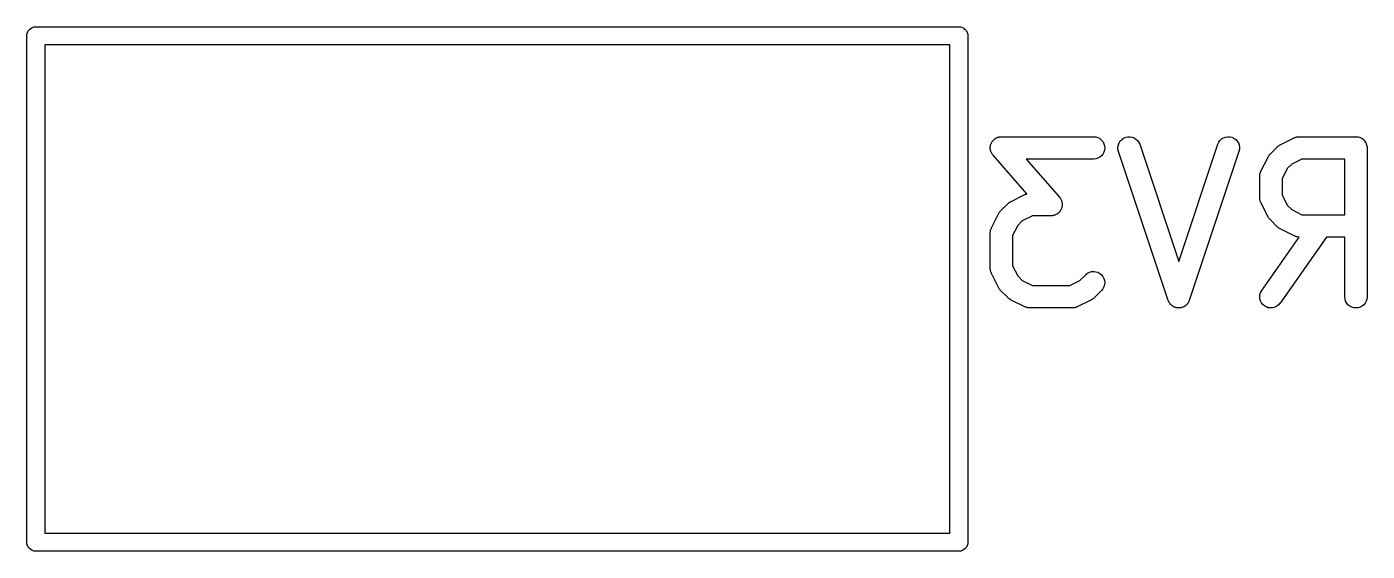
# Model space of a CAD drawing. Extents: x 60.5 to 142.6, y -115.4 to -60.2.
# Drawn here: x 101.74 to 110.74, y -72.16 to -68.64 of the extents above; entities that cross this region are included whole.
import ezdxf

# ---------------------------------------------------------------- set-up
doc = ezdxf.new("R2010")
doc.units = 0
doc.layers.add('BLACK', color=7, linetype='CONTINUOUS')

msp = doc.modelspace()

# ---------------------------------------------------------------- linework, layer by layer
at = {"layer": 'BLACK', "linetype": 'CONTINUOUS'}
for p, q in [((101.741, -68.6882), (101.744, -68.6769)), ((101.744, -68.6769), (101.75, -68.6665)), ((101.75, -68.6665), (101.757, -68.6574)), ((101.757, -68.6574), (101.767, -68.6499)), ((101.767, -68.6499), (101.777, -68.6443)), ((101.777, -68.6443), (101.788, -68.6409)), ((101.788, -68.6409), (101.797, -68.64)), ((101.797, -68.64), (101.8, -68.6397)), ((101.797, -68.64), (101.797, -68.64)), ((101.8, -68.6397), (101.803, -68.64)), ((101.803, -68.64), (107.997, -68.64)), ((107.997, -68.64), (108, -68.6397)), ((108, -68.6397), (108.003, -68.64)), ((108.003, -68.64), (108.003, -68.64)), ((108.003, -68.64), (108.012, -68.6409)), ((108.012, -68.6409), (108.023, -68.6443)), ((108.023, -68.6443), (108.032, -68.6489)), ((108.032, -68.6489), (108.033, -68.6499)), ((108.033, -68.6499), (108.043, -68.6574)), ((108.043, -68.6574), (108.05, -68.6665)), ((108.05, -68.6665), (108.056, -68.6769)), ((108.056, -68.6769), (108.059, -68.6882)), ((101.74, -68.7), (101.741, -68.6882)), ((101.74, -68.703), (101.74, -68.7)), ((101.74, -72.0971), (101.74, -68.703)), ((101.86, -68.76), (101.86, -72.04)), ((107.94, -68.76), (101.86, -68.76)), ((107.94, -72.04), (107.94, -68.76)), ((108.059, -68.6882), (108.06, -68.6938)), ((108.06, -68.6938), (108.06, -68.7)), ((108.06, -68.7), (108.06, -68.7029)), ((108.06, -68.7029), (108.06, -72.0971)), ((108.227, -69.4062), (108.23, -69.4028)), ((108.23, -69.4028), (108.233, -69.3992)), ((108.233, -69.3992), (108.235, -69.3975)), ((108.235, -69.3975), (108.237, -69.3956)), ((108.237, -69.3956), (108.241, -69.3929)), ((108.241, -69.3929), (108.244, -69.3899)), ((108.244, -69.3899), (108.247, -69.3887)), ((108.247, -69.3887), (108.249, -69.3872)), ((108.249, -69.3872), (108.253, -69.3852)), ((108.253, -69.3852), (108.257, -69.383)), ((108.257, -69.383), (108.26, -69.3823)), ((108.26, -69.3823), (108.262, -69.3812)), ((108.262, -69.3812), (108.267, -69.3802)), ((108.267, -69.3802), (108.271, -69.3788)), ((108.271, -69.3788), (108.274, -69.3786)), ((108.274, -69.3786), (108.276, -69.378)), ((108.276, -69.378), (108.281, -69.3778)), ((108.281, -69.3778), (108.286, -69.3774)), ((108.286, -69.3774), (108.905, -69.3774)), ((108.905, -69.3774), (108.906, -69.3774)), ((108.906, -69.3774), (108.92, -69.379)), ((108.92, -69.379), (108.934, -69.3834)), ((108.934, -69.3834), (108.947, -69.3905)), ((108.947, -69.3905), (108.958, -69.3999)), ((108.958, -69.3999), (108.968, -69.4113)), ((109.084, -69.4058), (109.094, -69.3953)), ((109.094, -69.3953), (109.106, -69.3869)), ((109.106, -69.3869), (109.12, -69.3811)), ((109.12, -69.3811), (109.134, -69.3779)), ((109.134, -69.3779), (109.149, -69.3776)), ((109.149, -69.3776), (109.163, -69.3801)), ((109.163, -69.3801), (109.177, -69.3854)), ((109.177, -69.3854), (109.189, -69.3933)), ((109.189, -69.3933), (109.2, -69.4033)), ((109.2, -69.4033), (109.208, -69.4153)), ((109.745, -69.4144), (109.753, -69.4026)), ((109.753, -69.4026), (109.764, -69.3926)), ((109.764, -69.3926), (109.777, -69.385)), ((109.777, -69.385), (109.79, -69.3799)), ((109.79, -69.3799), (109.805, -69.3775)), ((109.805, -69.3775), (109.819, -69.378)), ((109.819, -69.378), (109.834, -69.3814)), ((109.834, -69.3814), (109.847, -69.3875)), ((109.847, -69.3875), (109.859, -69.396)), ((109.859, -69.396), (109.869, -69.4067)), ((110.157, -69.4329), (110.252, -69.3853)), ((110.252, -69.3853), (110.253, -69.3848)), ((110.253, -69.3848), (110.255, -69.3841)), ((110.255, -69.3841), (110.257, -69.383)), ((110.257, -69.383), (110.262, -69.3816)), ((110.262, -69.3816), (110.267, -69.3798)), ((110.267, -69.3798), (110.269, -69.3794)), ((110.269, -69.3794), (110.271, -69.3788)), ((110.271, -69.3788), (110.276, -69.3783)), ((110.276, -69.3783), (110.281, -69.3775)), ((110.281, -69.3775), (110.284, -69.3776)), ((110.284, -69.3776), (110.286, -69.3774)), ((110.286, -69.3774), (110.667, -69.3774)), ((110.667, -69.3774), (110.667, -69.3774)), ((110.667, -69.3774), (110.667, -69.3774)), ((110.667, -69.3774), (110.668, -69.3774)), ((110.667, -69.3774), (110.667, -69.3774)), ((110.668, -69.3774), (110.675, -69.3782)), ((110.675, -69.3782), (110.682, -69.3789)), ((110.682, -69.3789), (110.682, -69.379)), ((110.682, -69.379), (110.682, -69.379)), ((110.682, -69.379), (110.689, -69.3811)), ((110.689, -69.3811), (110.696, -69.3832)), ((110.696, -69.3832), (110.696, -69.3834)), ((110.696, -69.3834), (110.696, -69.3834)), ((110.696, -69.3834), (110.702, -69.3869)), ((110.702, -69.3869), (110.709, -69.3902)), ((110.709, -69.3902), (110.709, -69.3904)), ((110.709, -69.3904), (110.709, -69.3905)), ((110.709, -69.3905), (110.714, -69.395)), ((110.714, -69.395), (110.72, -69.3995)), ((110.72, -69.3995), (110.72, -69.3997)), ((110.72, -69.3997), (110.72, -69.3999)), ((110.72, -69.3999), (110.725, -69.4054)), ((110.725, -69.4054), (110.729, -69.4109)), ((108.211, -69.4466), (108.212, -69.442)), ((108.211, -69.4492), (108.211, -69.4466)), ((108.211, -69.4519), (108.211, -69.4492)), ((108.211, -69.4565), (108.211, -69.4519)), ((108.211, -69.4612), (108.211, -69.4565)), ((108.212, -69.4638), (108.211, -69.4612)), ((108.212, -69.4373), (108.213, -69.4348)), ((108.212, -69.442), (108.212, -69.4373)), ((108.212, -69.4664), (108.212, -69.4638)), ((108.213, -69.471), (108.212, -69.4664)), ((108.213, -69.4322), (108.215, -69.4278)), ((108.213, -69.4348), (108.213, -69.4322)), ((108.214, -69.4755), (108.213, -69.471)), ((108.215, -69.4779), (108.214, -69.4755)), ((108.215, -69.4278), (108.217, -69.4233)), ((108.216, -69.4805), (108.215, -69.4779)), ((108.218, -69.4846), (108.216, -69.4805)), ((108.217, -69.4233), (108.218, -69.421)), ((108.218, -69.421), (108.219, -69.4185)), ((108.22, -69.489), (108.218, -69.4846)), ((108.219, -69.4185), (108.221, -69.4146)), ((108.222, -69.4911), (108.22, -69.489)), ((108.221, -69.4146), (108.224, -69.4104)), ((108.223, -69.4934), (108.222, -69.4911)), ((108.226, -69.4971), (108.223, -69.4934)), ((108.224, -69.4104), (108.225, -69.4084)), ((108.225, -69.4084), (108.227, -69.4062)), ((108.967, -69.4943), (108.958, -69.5056)), ((108.974, -69.4814), (108.967, -69.4943)), ((108.968, -69.4113), (108.974, -69.4243)), ((108.974, -69.4243), (108.978, -69.4383)), ((108.978, -69.4675), (108.974, -69.4814)), ((108.978, -69.4383), (108.98, -69.4529)), ((108.98, -69.4529), (108.978, -69.4675)), ((109.068, -69.4461), (109.071, -69.4318)), ((109.068, -69.4608), (109.068, -69.4461)), ((109.071, -69.4751), (109.068, -69.4608)), ((109.071, -69.4318), (109.076, -69.4181)), ((109.072, -69.4761), (109.071, -69.4751)), ((109.405, -70.4761), (109.072, -69.4761)), ((109.076, -69.4181), (109.084, -69.4058)), ((109.208, -69.4153), (109.214, -69.4287)), ((109.214, -69.4287), (109.476, -70.2152)), ((109.476, -70.2152), (109.738, -69.4287)), ((109.881, -69.4761), (109.547, -70.4761)), ((109.738, -69.4287), (109.739, -69.4277)), ((109.739, -69.4277), (109.745, -69.4144)), ((109.869, -69.4067), (109.877, -69.4191)), ((109.877, -69.4191), (109.882, -69.4328)), ((109.884, -69.4618), (109.881, -69.4761)), ((109.882, -69.4328), (109.884, -69.4472)), ((109.884, -69.4472), (109.884, -69.4618)), ((110.087, -69.4978), (110.09, -69.4946)), ((110.09, -69.4946), (110.137, -69.447)), ((110.137, -69.447), (110.138, -69.4462)), ((110.138, -69.4462), (110.141, -69.4436)), ((110.141, -69.4436), (110.145, -69.4407)), ((110.145, -69.4407), (110.147, -69.439)), ((110.147, -69.439), (110.15, -69.4371)), ((110.15, -69.4371), (110.153, -69.4352)), ((110.153, -69.4352), (110.157, -69.4329)), ((110.729, -69.4109), (110.729, -69.4111)), ((110.729, -69.4111), (110.729, -69.4113)), ((110.729, -69.4113), (110.733, -69.4176)), ((110.733, -69.4176), (110.736, -69.4238)), ((110.736, -69.4238), (110.736, -69.4241)), ((110.736, -69.4241), (110.736, -69.4243)), ((110.736, -69.4243), (110.738, -69.4311)), ((110.738, -69.4311), (110.74, -69.4378)), ((110.74, -69.4378), (110.74, -69.4381)), ((110.74, -69.4381), (110.74, -69.4383)), ((110.74, -69.4383), (110.741, -69.4453)), ((110.741, -69.4453), (110.742, -69.4524)), ((110.742, -69.4524), (110.742, -70.4524)), ((108.229, -69.501), (108.226, -69.4971)), ((108.229, -69.5018), (108.229, -69.501)), ((108.456, -69.7611), (108.229, -69.5018)), ((108.905, -69.5274), (108.451, -69.5274)), ((108.451, -69.5274), (108.675, -69.7839)), ((108.919, -69.526), (108.905, -69.5274)), ((108.933, -69.5217), (108.919, -69.526)), ((108.946, -69.5148), (108.933, -69.5217)), ((108.958, -69.5056), (108.946, -69.5148)), ((110.028, -69.6093), (110.076, -69.5141)), ((110.076, -69.5131), (110.079, -69.5096)), ((110.076, -69.5141), (110.076, -69.5131)), ((110.079, -69.5096), (110.081, -69.5059)), ((110.081, -69.5059), (110.083, -69.5035)), ((110.083, -69.5035), (110.084, -69.5009)), ((110.084, -69.5009), (110.087, -69.4978)), ((110.235, -69.5616), (110.204, -69.592)), ((110.303, -69.5274), (110.235, -69.5616)), ((110.592, -69.5274), (110.303, -69.5274)), ((110.592, -69.9012), (110.592, -69.5274)), ((110.02, -69.6374), (110.021, -69.6324)), ((110.02, -69.6396), (110.02, -69.6374)), ((110.02, -69.6418), (110.02, -69.6396)), ((110.02, -69.6429), (110.02, -69.6418)), ((110.02, -69.7857), (110.02, -69.6429)), ((110.021, -69.6324), (110.022, -69.6273)), ((110.022, -69.6273), (110.023, -69.6252)), ((110.023, -69.623), (110.025, -69.6182)), ((110.023, -69.6252), (110.023, -69.623)), ((110.025, -69.6182), (110.026, -69.6133)), ((110.026, -69.6133), (110.027, -69.6114)), ((110.027, -69.6114), (110.028, -69.6093)), ((110.204, -69.592), (110.17, -69.6606)), ((110.17, -69.6606), (110.17, -69.768)), ((108.444, -69.7658), (108.446, -69.765)), ((108.446, -69.765), (108.448, -69.764)), ((108.448, -69.764), (108.453, -69.7625)), ((108.453, -69.7625), (108.456, -69.7611)), ((108.28, -69.8755), (108.328, -69.8279)), ((108.328, -69.8279), (108.329, -69.8272)), ((108.329, -69.8272), (108.332, -69.8246)), ((108.332, -69.8246), (108.335, -69.8217)), ((108.335, -69.8217), (108.338, -69.82)), ((108.338, -69.82), (108.34, -69.8181)), ((108.34, -69.8181), (108.344, -69.8161)), ((108.344, -69.8161), (108.347, -69.8139)), ((108.347, -69.8139), (108.443, -69.7663)), ((108.443, -69.7663), (108.444, -69.7658)), ((108.675, -69.7839), (108.676, -69.7847)), ((108.676, -69.7847), (108.679, -69.7886)), ((108.679, -69.7886), (108.682, -69.7923)), ((108.682, -69.7923), (108.683, -69.7946)), ((108.683, -69.7946), (108.685, -69.7968)), ((108.685, -69.7968), (108.686, -69.8011)), ((108.686, -69.8011), (108.689, -69.8052)), ((108.689, -69.8052), (108.689, -69.8078)), ((108.689, -69.8078), (108.69, -69.8102)), ((108.69, -69.8102), (108.691, -69.8148)), ((108.691, -69.8535), (108.69, -69.8579)), ((108.691, -69.8148), (108.693, -69.8193)), ((108.692, -69.8509), (108.691, -69.8535)), ((108.693, -69.8484), (108.692, -69.8509)), ((108.693, -69.8193), (108.693, -69.8219)), ((108.693, -69.8219), (108.694, -69.8245)), ((108.694, -69.8391), (108.693, -69.8437)), ((108.693, -69.8437), (108.693, -69.8484)), ((108.694, -69.8245), (108.694, -69.8292)), ((108.694, -69.8292), (108.694, -69.8339)), ((108.694, -69.8339), (108.694, -69.8365)), ((108.694, -69.8365), (108.694, -69.8391)), ((110.02, -69.7879), (110.02, -69.7857)), ((110.02, -69.7901), (110.02, -69.7879)), ((110.021, -69.7952), (110.02, -69.7901)), ((110.022, -69.8003), (110.021, -69.7952)), ((110.022, -69.8024), (110.022, -69.8003)), ((110.023, -69.8046), (110.022, -69.8024)), ((110.024, -69.8094), (110.023, -69.8046)), ((110.026, -69.8143), (110.024, -69.8094)), ((110.027, -69.8162), (110.026, -69.8143)), ((110.028, -69.8183), (110.027, -69.8162)), ((110.028, -69.8193), (110.028, -69.8183)), ((110.076, -69.9145), (110.028, -69.8193)), ((110.17, -69.768), (110.204, -69.8365)), ((110.204, -69.8365), (110.235, -69.8669)), ((108.219, -69.9903), (108.266, -69.895)), ((108.266, -69.895), (108.267, -69.8941)), ((108.267, -69.8941), (108.269, -69.8906)), ((108.269, -69.8906), (108.271, -69.8868)), ((108.271, -69.8868), (108.273, -69.8844)), ((108.273, -69.8844), (108.275, -69.8818)), ((108.275, -69.8818), (108.278, -69.8788)), ((108.278, -69.8788), (108.28, -69.8755)), ((108.425, -69.9426), (108.395, -69.973)), ((108.494, -69.9083), (108.425, -69.9426)), ((108.619, -69.9083), (108.494, -69.9083)), ((108.624, -69.9079), (108.619, -69.9083)), ((108.628, -69.9077), (108.624, -69.9079)), ((108.631, -69.9072), (108.628, -69.9077)), ((108.634, -69.9069), (108.631, -69.9072)), ((108.638, -69.9055), (108.634, -69.9069)), ((108.643, -69.9045), (108.638, -69.9055)), ((108.645, -69.9034), (108.643, -69.9045)), ((108.648, -69.9027), (108.645, -69.9034)), ((108.652, -69.9005), (108.648, -69.9027)), ((108.656, -69.8986), (108.652, -69.9005)), ((108.658, -69.897), (108.656, -69.8986)), ((108.661, -69.8958), (108.658, -69.897)), ((108.664, -69.8928), (108.661, -69.8958)), ((108.668, -69.8901), (108.664, -69.8928)), ((108.67, -69.8882), (108.668, -69.8901)), ((108.672, -69.8866), (108.67, -69.8882)), ((108.675, -69.8829), (108.672, -69.8866)), ((108.678, -69.8795), (108.675, -69.8829)), ((108.68, -69.8773), (108.678, -69.8795)), ((108.681, -69.8753), (108.68, -69.8773)), ((108.683, -69.8711), (108.681, -69.8753)), ((108.686, -69.8672), (108.683, -69.8711)), ((108.687, -69.8647), (108.686, -69.8672)), ((108.688, -69.8624), (108.687, -69.8647)), ((108.69, -69.8579), (108.688, -69.8624)), ((110.078, -69.9181), (110.076, -69.9145)), ((110.08, -69.9218), (110.078, -69.9181)), ((110.082, -69.9242), (110.08, -69.9218)), ((110.084, -69.9269), (110.082, -69.9242)), ((110.086, -69.9299), (110.084, -69.9269)), ((110.089, -69.9332), (110.086, -69.9299)), ((110.09, -69.934), (110.089, -69.9332)), ((110.137, -69.9816), (110.09, -69.934)), ((110.235, -69.8669), (110.303, -69.9012)), ((110.303, -69.9012), (110.592, -69.9012)), ((108.211, -70.0184), (108.212, -70.0133)), ((108.211, -70.0206), (108.211, -70.0184)), ((108.211, -70.0228), (108.211, -70.0206)), ((108.211, -70.0238), (108.211, -70.0228)), ((108.211, -70.2619), (108.211, -70.0238)), ((108.212, -70.0082), (108.213, -70.0061)), ((108.212, -70.0133), (108.212, -70.0082)), ((108.213, -70.0039), (108.215, -69.9991)), ((108.213, -70.0061), (108.213, -70.0039)), ((108.215, -69.9991), (108.217, -69.9943)), ((108.217, -69.9943), (108.218, -69.9923)), ((108.218, -69.9923), (108.219, -69.9903)), ((108.395, -69.973), (108.361, -70.0415)), ((110.141, -69.9843), (110.137, -69.9816)), ((110.144, -69.9872), (110.141, -69.9843)), ((110.146, -69.9889), (110.144, -69.9872)), ((110.149, -69.9909), (110.146, -69.9889)), ((110.152, -69.9929), (110.149, -69.9909)), ((110.156, -69.9952), (110.152, -69.9929)), ((110.157, -69.9957), (110.156, -69.9952)), ((110.252, -70.0433), (110.157, -69.9957)), ((108.361, -70.0415), (108.361, -70.2442)), ((110.034, -70.4094), (110.285, -70.0512)), ((110.468, -70.0512), (110.157, -70.4954)), ((110.254, -70.0441), (110.252, -70.0433)), ((110.256, -70.0451), (110.254, -70.0441)), ((110.261, -70.0467), (110.256, -70.0451)), ((110.266, -70.0485), (110.261, -70.0467)), ((110.268, -70.0489), (110.266, -70.0485)), ((110.27, -70.0496), (110.268, -70.0489)), ((110.275, -70.0501), (110.27, -70.0496)), ((110.28, -70.051), (110.275, -70.0501)), ((110.282, -70.0509), (110.28, -70.051)), ((110.285, -70.0512), (110.282, -70.0509)), ((110.592, -70.0512), (110.468, -70.0512)), ((110.592, -70.4524), (110.592, -70.0512)), ((108.211, -70.2641), (108.211, -70.2619)), ((108.211, -70.2663), (108.211, -70.2641)), ((108.212, -70.2714), (108.211, -70.2663)), ((108.212, -70.2765), (108.212, -70.2714)), ((108.213, -70.2786), (108.212, -70.2765)), ((108.213, -70.2808), (108.213, -70.2786)), ((108.215, -70.2856), (108.213, -70.2808)), ((108.216, -70.2905), (108.215, -70.2856)), ((108.217, -70.2924), (108.216, -70.2905)), ((108.218, -70.2945), (108.217, -70.2924)), ((108.219, -70.2954), (108.218, -70.2945)), ((108.266, -70.3907), (108.219, -70.2954)), ((108.361, -70.2442), (108.395, -70.3127)), ((108.813, -70.3431), (108.852, -70.3041)), ((108.852, -70.3034), (108.864, -70.2942)), ((108.852, -70.3041), (108.852, -70.3034)), ((108.864, -70.2942), (108.877, -70.2875)), ((108.877, -70.2875), (108.891, -70.2834)), ((108.891, -70.2834), (108.906, -70.2821)), ((108.906, -70.2821), (108.92, -70.2837)), ((108.92, -70.2837), (108.934, -70.2881)), ((108.934, -70.2881), (108.947, -70.2951)), ((108.947, -70.2951), (108.958, -70.3045)), ((108.958, -70.3045), (108.967, -70.3159)), ((108.268, -70.3943), (108.266, -70.3907)), ((108.27, -70.398), (108.268, -70.3943)), ((108.395, -70.3127), (108.425, -70.3431)), ((108.425, -70.3431), (108.494, -70.3774)), ((108.494, -70.3774), (108.744, -70.3774)), ((108.744, -70.3774), (108.813, -70.3431)), ((108.967, -70.3159), (108.974, -70.3288)), ((108.974, -70.386), (108.967, -70.3989)), ((108.974, -70.3288), (108.978, -70.3428)), ((108.978, -70.372), (108.974, -70.386)), ((108.978, -70.3428), (108.98, -70.3574)), ((108.98, -70.3574), (108.978, -70.372)), ((108.272, -70.4004), (108.27, -70.398)), ((108.274, -70.4031), (108.272, -70.4004)), ((108.277, -70.4061), (108.274, -70.4031)), ((108.28, -70.4094), (108.277, -70.4061)), ((108.28, -70.4102), (108.28, -70.4094)), ((108.328, -70.4578), (108.28, -70.4102)), ((108.331, -70.4605), (108.328, -70.4578)), ((108.334, -70.4634), (108.331, -70.4605)), ((108.337, -70.4651), (108.334, -70.4634)), ((108.339, -70.4671), (108.337, -70.4651)), ((108.343, -70.4691), (108.339, -70.4671)), ((108.346, -70.4714), (108.343, -70.4691)), ((108.347, -70.4718), (108.346, -70.4714)), ((108.443, -70.5195), (108.347, -70.4718)), ((108.891, -70.4718), (108.795, -70.5195)), ((108.894, -70.4696), (108.891, -70.4718)), ((108.898, -70.4677), (108.894, -70.4696)), ((108.9, -70.4657), (108.898, -70.4677)), ((108.903, -70.4641), (108.9, -70.4657)), ((108.906, -70.4612), (108.903, -70.4641)), ((108.909, -70.4585), (108.906, -70.4612)), ((108.91, -70.4578), (108.909, -70.4585)), ((108.958, -70.4102), (108.91, -70.4578)), ((108.967, -70.3989), (108.958, -70.4102)), ((109.407, -70.4808), (109.405, -70.4761)), ((109.409, -70.4857), (109.407, -70.4808)), ((109.545, -70.4818), (109.543, -70.4866)), ((109.547, -70.4771), (109.545, -70.4818)), ((109.547, -70.4761), (109.547, -70.4771)), ((110.02, -70.4506), (110.022, -70.436)), ((110.021, -70.4652), (110.02, -70.4506)), ((110.025, -70.4793), (110.021, -70.4652)), ((110.022, -70.436), (110.027, -70.4221)), ((110.032, -70.4924), (110.025, -70.4793)), ((110.027, -70.4221), (110.034, -70.4094)), ((110.593, -70.4669), (110.592, -70.4524)), ((110.597, -70.481), (110.593, -70.4669)), ((110.604, -70.4939), (110.597, -70.481)), ((110.736, -70.4819), (110.729, -70.4948)), ((110.74, -70.468), (110.736, -70.4819)), ((110.742, -70.4534), (110.74, -70.468)), ((110.742, -70.4524), (110.742, -70.4534)), ((108.445, -70.5203), (108.443, -70.5195)), ((108.447, -70.5213), (108.445, -70.5203)), ((108.452, -70.5229), (108.447, -70.5213)), ((108.456, -70.5247), (108.452, -70.5229)), ((108.458, -70.5251), (108.456, -70.5247)), ((108.461, -70.5257), (108.458, -70.5251)), ((108.466, -70.5263), (108.461, -70.5257)), ((108.471, -70.5272), (108.466, -70.5263)), ((108.473, -70.5271), (108.471, -70.5272)), ((108.475, -70.5274), (108.473, -70.5271)), ((108.476, -70.5274), (108.475, -70.5274)), ((108.762, -70.5274), (108.476, -70.5274)), ((108.764, -70.5272), (108.762, -70.5274)), ((108.766, -70.5273), (108.764, -70.5272)), ((108.771, -70.5265), (108.766, -70.5273)), ((108.776, -70.526), (108.771, -70.5265)), ((108.779, -70.5253), (108.776, -70.526)), ((108.781, -70.525), (108.779, -70.5253)), ((108.786, -70.5232), (108.781, -70.525)), ((108.79, -70.5217), (108.786, -70.5232)), ((108.792, -70.5207), (108.79, -70.5217)), ((108.795, -70.5199), (108.792, -70.5207)), ((108.795, -70.5195), (108.795, -70.5199)), ((109.41, -70.4875), (109.409, -70.4857)), ((109.411, -70.4895), (109.41, -70.4875)), ((109.414, -70.4937), (109.411, -70.4895)), ((109.417, -70.4981), (109.414, -70.4937)), ((109.418, -70.4997), (109.417, -70.4981)), ((109.419, -70.5014), (109.418, -70.4997)), ((109.423, -70.505), (109.419, -70.5014)), ((109.427, -70.5088), (109.423, -70.505)), ((109.429, -70.51), (109.427, -70.5088)), ((109.43, -70.5115), (109.429, -70.51)), ((109.434, -70.5143), (109.43, -70.5115)), ((109.439, -70.5173), (109.434, -70.5143)), ((109.441, -70.5182), (109.439, -70.5173)), ((109.442, -70.5193), (109.441, -70.5182)), ((109.447, -70.5212), (109.442, -70.5193)), ((109.452, -70.5234), (109.447, -70.5212)), ((109.454, -70.5239), (109.452, -70.5234)), ((109.456, -70.5246), (109.454, -70.5239)), ((109.461, -70.5255), (109.456, -70.5246)), ((109.466, -70.5267), (109.461, -70.5255)), ((109.468, -70.5268), (109.466, -70.5267)), ((109.47, -70.5272), (109.468, -70.5268)), ((109.476, -70.5271), (109.47, -70.5272)), ((109.481, -70.5272), (109.476, -70.5271)), ((109.483, -70.5269), (109.481, -70.5272)), ((109.485, -70.5268), (109.483, -70.5269)), ((109.49, -70.5257), (109.485, -70.5268)), ((109.495, -70.5249), (109.49, -70.5257)), ((109.497, -70.5242), (109.495, -70.5249)), ((109.499, -70.5237), (109.497, -70.5242)), ((109.504, -70.5216), (109.499, -70.5237)), ((109.509, -70.5198), (109.504, -70.5216)), ((109.511, -70.5187), (109.509, -70.5198)), ((109.513, -70.5178), (109.511, -70.5187)), ((109.517, -70.5149), (109.513, -70.5178)), ((109.521, -70.5121), (109.517, -70.5149)), ((109.523, -70.5107), (109.521, -70.5121)), ((109.525, -70.5095), (109.523, -70.5107)), ((109.528, -70.5057), (109.525, -70.5095)), ((109.532, -70.5022), (109.528, -70.5057)), ((109.534, -70.5005), (109.532, -70.5022)), ((109.535, -70.4989), (109.534, -70.5005)), ((109.538, -70.4946), (109.535, -70.4989)), ((109.541, -70.4904), (109.538, -70.4946)), ((109.542, -70.4884), (109.541, -70.4904)), ((109.543, -70.4866), (109.542, -70.4884)), ((110.041, -70.5039), (110.032, -70.4924)), ((110.052, -70.5135), (110.041, -70.5039)), ((110.065, -70.5208), (110.052, -70.5135)), ((110.078, -70.5255), (110.065, -70.5208)), ((110.093, -70.5273), (110.078, -70.5255)), ((110.107, -70.5264), (110.093, -70.5273)), ((110.122, -70.5226), (110.107, -70.5264)), ((110.135, -70.5161), (110.122, -70.5226)), ((110.146, -70.5072), (110.135, -70.5161)), ((110.156, -70.4962), (110.146, -70.5072)), ((110.157, -70.4954), (110.156, -70.4962)), ((110.613, -70.5052), (110.604, -70.4939)), ((110.625, -70.5146), (110.613, -70.5052)), ((110.638, -70.5215), (110.625, -70.5146)), ((110.652, -70.5258), (110.638, -70.5215)), ((110.666, -70.5274), (110.652, -70.5258)), ((110.681, -70.5261), (110.666, -70.5274)), ((110.695, -70.5219), (110.681, -70.5261)), ((110.708, -70.5151), (110.695, -70.5219)), ((110.719, -70.506), (110.708, -70.5151)), ((110.729, -70.4948), (110.719, -70.506)), ((101.74, -72.1), (101.74, -72.0971)), ((101.741, -72.1118), (101.74, -72.1)), ((101.86, -72.04), (107.94, -72.04)), ((108.06, -72.1), (108.059, -72.1118)), ((108.06, -72.0971), (108.06, -72.1)), ((101.744, -72.1231), (101.741, -72.1118)), ((101.75, -72.1335), (101.744, -72.1231)), ((101.757, -72.1426), (101.75, -72.1335)), ((101.767, -72.1501), (101.757, -72.1426)), ((101.777, -72.1557), (101.767, -72.1501)), ((101.788, -72.1591), (101.777, -72.1557)), ((101.796, -72.1599), (101.788, -72.1591)), ((101.8, -72.1603), (101.796, -72.1599)), ((101.803, -72.16), (101.8, -72.1603)), ((107.997, -72.16), (101.803, -72.16)), ((108, -72.1603), (107.997, -72.16)), ((108.004, -72.1599), (108, -72.1603)), ((108.012, -72.1591), (108.004, -72.1599)), ((108.023, -72.1557), (108.012, -72.1591)), ((108.033, -72.1501), (108.023, -72.1557)), ((108.043, -72.1426), (108.033, -72.1501)), ((108.05, -72.1335), (108.043, -72.1426)), ((108.056, -72.1231), (108.05, -72.1335)), ((108.059, -72.1118), (108.056, -72.1231))]:
    msp.add_line(p, q, dxfattribs=at)

doc.saveas('drawing.dxf')
